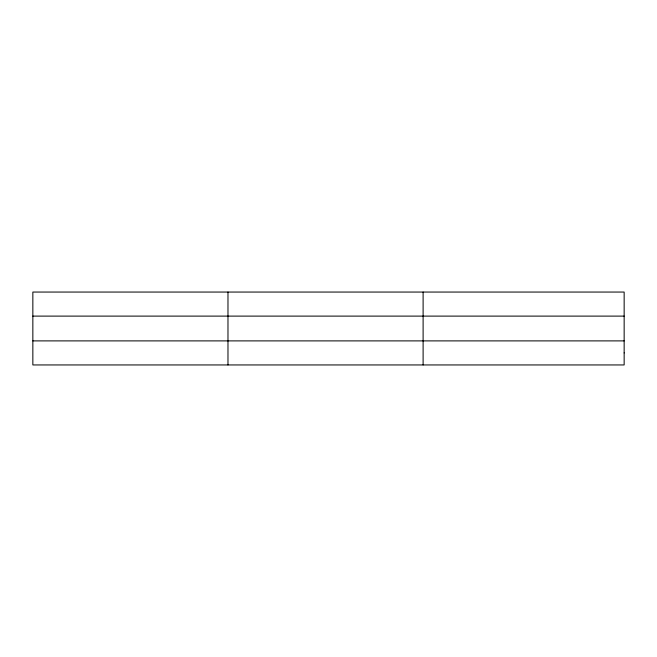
<?xml version="1.0" encoding="UTF-8"?>
<svg xmlns="http://www.w3.org/2000/svg" width="657" height="657" viewBox="0 0 657 657"><rect width="100%" height="100%" fill="white"/><g stroke="black" fill="none" stroke-linecap="round" stroke-linejoin="round"><path stroke-width="0.99" d="M227.979 364.947L227.979 292.053M423.108 364.947L423.108 292.053M32.85 316.107L624.15 316.107M32.85 340.893L624.15 340.893M624.15 352.916L624.15 364.947L32.85 364.947L32.85 292.053L624.15 292.053L624.15 352.916"/></g></svg>
